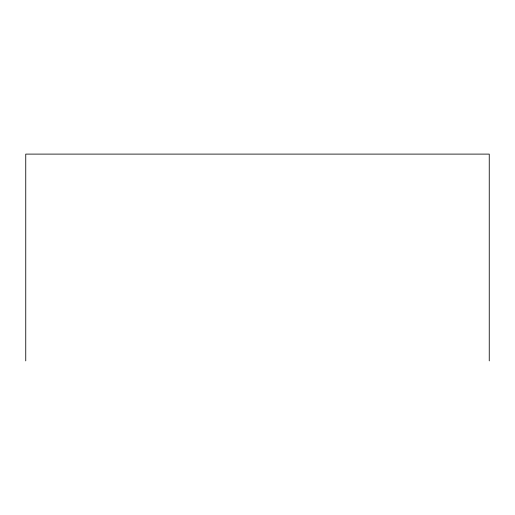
<?xml version="1.0" encoding="UTF-8"?>
<svg xmlns="http://www.w3.org/2000/svg" width="515" height="515" viewBox="0 0 515 515"><rect width="100%" height="100%" fill="white"/><g stroke="black" fill="none" stroke-linecap="round" stroke-linejoin="round"><path stroke-width="0.77" d="M489.25 360.893L489.25 154.107L25.75 154.107L25.75 360.893"/></g></svg>
